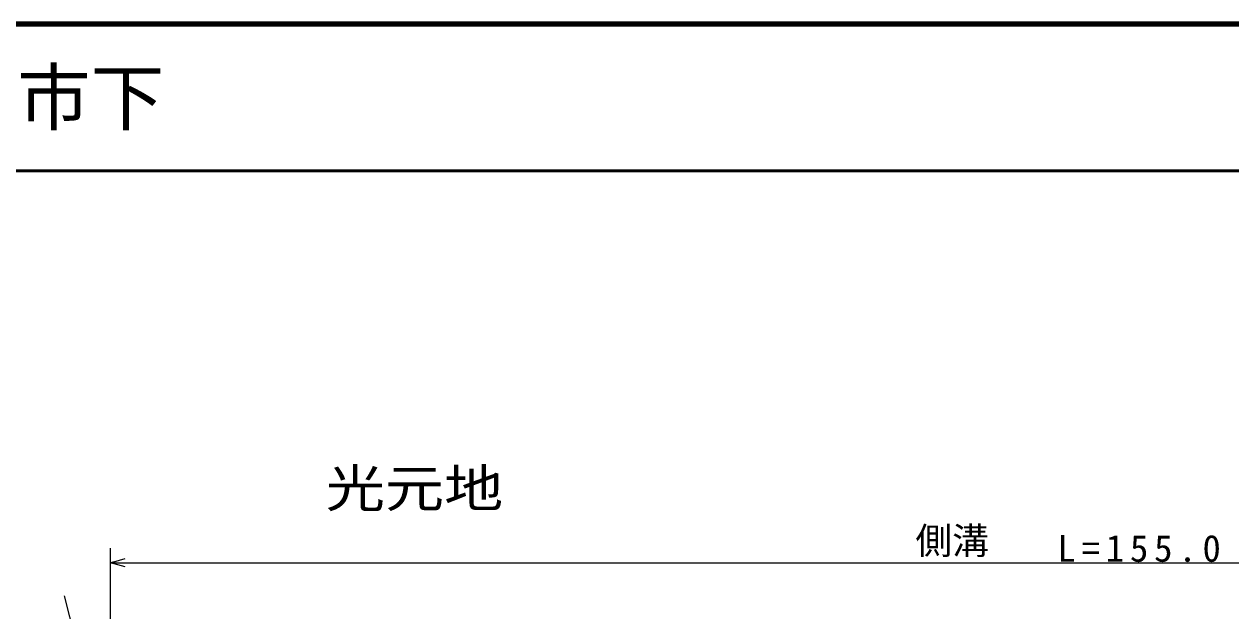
# Model space of a CAD drawing. Units: millimetres, scale not verified. Extents: x 40000 to 680000, y 20000 to 380000.
# Drawn here: x 415495 to 497636, y 340024 to 380000 of the extents above; entities that cross this region are included whole.
import ezdxf
from ezdxf.enums import TextEntityAlignment as Align

# ---------------------------------------------------------------- set-up
doc = ezdxf.new("R2010")
doc.units = ezdxf.units.MM
doc.header["$LTSCALE"] = 1000
doc.linetypes.add('USER2', pattern=[5, 3.75, -1.25])
for name, color, linetype, lineweight in [('M-TTL', 2, 'Continuous', 140), ('M-TTL-LINE', 7, 'Continuous', 50), ('S-BGD', 7, 'Continuous', 13), ('S-BGD-HTXT', 4, 'Continuous', 13)]:
    doc.layers.add(name, color=color, linetype=linetype, lineweight=lineweight)
doc.layers.add('M-TTL-TXT', color=7, linetype='Continuous')
doc.styles.add('ＭＳ ゴシック', font='')
doc.styles.get('ＭＳ ゴシック').set_extended_font_data('MS Gothic')

msp = doc.modelspace()

# ---------------------------------------------------------------- linework, layer by layer
at = {"layer": 'M-TTL'}
msp.add_line((680000, 380000), (40000, 380000), dxfattribs=at)
at = {"layer": 'M-TTL-LINE'}
msp.add_line((40000, 370000), (680000, 370000), dxfattribs=at)
at = {"layer": 'S-BGD', "linetype": 'USER2'}
msp.add_line((425372, 313187), (418204, 341201), dxfattribs=at)
at = {"layer": 'S-BGD-HTXT'}
for p, q in [((421379, 334272), (421379, 344306)), ((421379, 334272), (421379, 344306)), ((421379, 343306), (422379, 343591)), ((421629, 343369), (421379, 343306)), ((421405, 343306), (421623, 343359)), ((421430, 343306), (421613, 343350)), ((421613, 343350), (421613, 343262)), ((421623, 343359), (421623, 343253)), ((421629, 343244), (421629, 343369)), ((422379, 343019), (421379, 343306)), ((421379, 343306), (555029, 343306)), ((421379, 343306), (421629, 343244)), ((421379, 343306), (555029, 343306)), ((421623, 343253), (421405, 343306)), ((421613, 343262), (421430, 343306)), ((421455, 343306), (421604, 343340)), ((421604, 343272), (421455, 343306)), ((421481, 343306), (421595, 343331)), ((421595, 343281), (421481, 343306)), ((421506, 343306), (421585, 343322)), ((421585, 343290), (421506, 343306)), ((421532, 343306), (421576, 343312)), ((421576, 343306), (421532, 343306)), ((421576, 343300), (421532, 343306)), ((421576, 343312), (421576, 343300)), ((421585, 343322), (421585, 343290)), ((421595, 343331), (421595, 343281)), ((421604, 343340), (421604, 343272))]:
    msp.add_line(p, q, dxfattribs=at)

# ---------------------------------------------------------------- texts
at = {"layer": 'M-TTL-TXT', "style": 'ＭＳ ゴシック'}
msp.add_text('岩国市下', height=3666, dxfattribs=at).set_placement((405024, 375000), align=Align.MIDDLE_LEFT)
at = {"layer": 'S-BGD-HTXT', "style": 'ＭＳ ゴシック', "width": 1.15}
msp.add_text('光元地', height=2566, dxfattribs=at).set_placement((436032, 346321), align=Align.BOTTOM_LEFT)
at = {"layer": 'S-BGD-HTXT', "style": 'ＭＳ ゴシック'}
msp.add_text('側溝', height=1833, dxfattribs=at).set_placement((476164, 343340), align=Align.BOTTOM_LEFT)
msp.add_text('側溝', height=1833, dxfattribs=at).set_placement((476164, 343340), align=Align.BOTTOM_LEFT)
at = {"layer": 'S-BGD-HTXT', "insert": (485829, 343340), "char_height": 1833, "attachment_point": 7, "style": 'ＭＳ ゴシック'}
msp.add_mtext('\\T1.32;L=155.0', dxfattribs=at)
msp.add_mtext('\\T1.32;L=155.0', dxfattribs=at)

doc.saveas('drawing.dxf')
